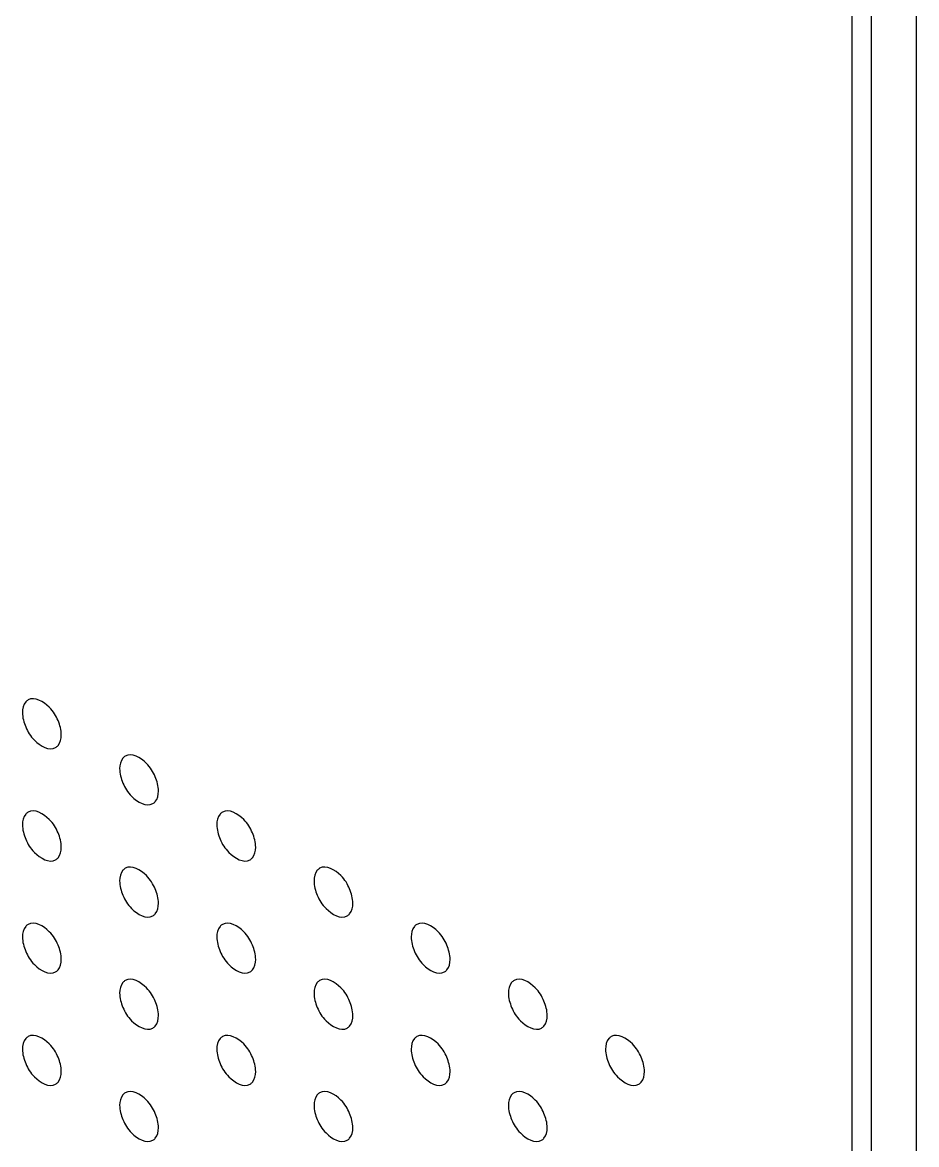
# Model space of a CAD drawing. Header units: millimetres. Extents: x 0 to 1189, y 0 to 841.
# Drawn here: x 182.1 to 214.63, y 376.54 to 417.37 of the extents above; entities that cross this region are included whole.
import ezdxf

# ---------------------------------------------------------------- set-up
doc = ezdxf.new("R2010")
doc.units = ezdxf.units.MM
doc.header["$LTSCALE"] = 65.395
doc.layers.get('0').update_dxf_attribs({"linetype": 'CONTINUOUS'})
doc.layers.add('AXIS', color=7, linetype='CONTINUOUS')
doc.layers.add('SURFACES', color=7, linetype='CONTINUOUS')

msp = doc.modelspace()

# ---------------------------------------------------------------- linework, layer by layer
at = {"color": 7, "linetype": 'Continuous'}
msp.add_line((212.291, 225.46), (212.291, 500.621), dxfattribs=at)
at = {"layer": 'AXIS', "color": 7, "linetype": 'Continuous'}
for points, knots in [([(183.519, 391.442), (183.519, 391.621), (183.412, 391.996), (183.1, 392.522), (182.546, 392.853), (182.311, 392.716)], [0, 0, 0, 0, 0.277753, 0.577543, 1, 1, 1, 1]), ([(182.311, 392.716), (182.278, 392.697), (182.143, 392.584), (182.104, 392.393), (182.104, 392.259)], [0, 0, 0, 0, 0.220867, 1, 1, 1, 1]), ([(182.104, 392.259), (182.104, 392.08), (182.211, 391.705), (182.523, 391.179), (183.077, 390.848), (183.312, 390.985)], [0, 0, 0, 0, 0.277753, 0.577543, 1, 1, 1, 1]), ([(183.312, 390.985), (183.345, 391.004), (183.48, 391.117), (183.519, 391.308), (183.519, 391.442)], [0, 0, 0, 0, 0.220867, 1, 1, 1, 1]), ([(187.054, 389.401), (187.054, 389.58), (186.948, 389.955), (186.635, 390.481), (186.081, 390.811), (185.846, 390.675)], [0, 0, 0, 0, 0.277753, 0.577543, 1, 1, 1, 1]), ([(185.846, 390.675), (185.813, 390.656), (185.679, 390.542), (185.64, 390.352), (185.64, 390.217)], [0, 0, 0, 0, 0.220867, 1, 1, 1, 1]), ([(185.64, 390.217), (185.64, 390.039), (185.746, 389.664), (186.059, 389.138), (186.613, 388.807), (186.848, 388.944)], [0, 0, 0, 0, 0.277753, 0.577543, 1, 1, 1, 1]), ([(186.848, 388.944), (186.881, 388.963), (187.015, 389.076), (187.054, 389.267), (187.054, 389.401)], [0, 0, 0, 0, 0.220867, 1, 1, 1, 1]), ([(183.519, 387.36), (183.519, 387.538), (183.412, 387.913), (183.1, 388.44), (182.546, 388.77), (182.311, 388.634)], [0, 0, 0, 0, 0.277753, 0.577543, 1, 1, 1, 1]), ([(190.59, 387.36), (190.59, 387.539), (190.483, 387.913), (190.171, 388.44), (189.617, 388.77), (189.382, 388.634)], [0, 0, 0, 0, 0.277753, 0.577543, 1, 1, 1, 1]), ([(182.311, 388.634), (182.278, 388.614), (182.143, 388.501), (182.104, 388.31), (182.104, 388.176)], [0, 0, 0, 0, 0.220867, 1, 1, 1, 1]), ([(189.382, 388.634), (189.349, 388.615), (189.214, 388.501), (189.175, 388.31), (189.175, 388.176)], [0, 0, 0, 0, 0.220867, 1, 1, 1, 1]), ([(182.104, 388.176), (182.104, 387.997), (182.211, 387.623), (182.523, 387.096), (183.077, 386.766), (183.312, 386.902)], [0, 0, 0, 0, 0.277753, 0.577543, 1, 1, 1, 1]), ([(189.175, 388.176), (189.175, 387.997), (189.282, 387.623), (189.594, 387.096), (190.148, 386.766), (190.383, 386.902)], [0, 0, 0, 0, 0.277753, 0.577543, 1, 1, 1, 1]), ([(183.312, 386.902), (183.345, 386.921), (183.48, 387.035), (183.519, 387.226), (183.519, 387.36)], [0, 0, 0, 0, 0.220867, 1, 1, 1, 1]), ([(190.383, 386.902), (190.416, 386.922), (190.551, 387.035), (190.59, 387.226), (190.59, 387.36)], [0, 0, 0, 0, 0.220867, 1, 1, 1, 1]), ([(187.054, 385.318), (187.054, 385.497), (186.948, 385.872), (186.635, 386.398), (186.081, 386.729), (185.846, 386.592)], [0, 0, 0, 0, 0.277753, 0.577543, 1, 1, 1, 1]), ([(194.125, 385.319), (194.125, 385.497), (194.019, 385.872), (193.706, 386.398), (193.153, 386.729), (192.917, 386.592)], [0, 0, 0, 0, 0.277753, 0.577543, 1, 1, 1, 1]), ([(185.846, 386.592), (185.813, 386.573), (185.679, 386.46), (185.64, 386.269), (185.64, 386.135)], [0, 0, 0, 0, 0.220867, 1, 1, 1, 1]), ([(192.917, 386.592), (192.885, 386.573), (192.75, 386.46), (192.711, 386.269), (192.711, 386.135)], [0, 0, 0, 0, 0.220867, 1, 1, 1, 1]), ([(185.64, 386.135), (185.64, 385.956), (185.746, 385.581), (186.059, 385.055), (186.613, 384.724), (186.848, 384.861)], [0, 0, 0, 0, 0.277753, 0.577543, 1, 1, 1, 1]), ([(192.711, 386.135), (192.711, 385.956), (192.817, 385.581), (193.13, 385.055), (193.684, 384.725), (193.919, 384.861)], [0, 0, 0, 0, 0.277753, 0.577543, 1, 1, 1, 1]), ([(186.848, 384.861), (186.881, 384.88), (187.015, 384.994), (187.054, 385.184), (187.054, 385.318)], [0, 0, 0, 0, 0.220867, 1, 1, 1, 1]), ([(193.919, 384.861), (193.952, 384.88), (194.086, 384.994), (194.125, 385.184), (194.125, 385.319)], [0, 0, 0, 0, 0.220867, 1, 1, 1, 1]), ([(183.519, 383.277), (183.519, 383.456), (183.412, 383.831), (183.1, 384.357), (182.546, 384.688), (182.311, 384.551)], [0, 0, 0, 0, 0.277753, 0.577543, 1, 1, 1, 1]), ([(190.59, 383.277), (190.59, 383.456), (190.483, 383.831), (190.171, 384.357), (189.617, 384.688), (189.382, 384.551)], [0, 0, 0, 0, 0.277753, 0.577543, 1, 1, 1, 1]), ([(197.661, 383.277), (197.661, 383.456), (197.555, 383.831), (197.242, 384.357), (196.688, 384.688), (196.453, 384.551)], [0, 0, 0, 0, 0.277753, 0.577543, 1, 1, 1, 1]), ([(182.311, 384.551), (182.278, 384.532), (182.143, 384.418), (182.104, 384.228), (182.104, 384.094)], [0, 0, 0, 0, 0.220867, 1, 1, 1, 1]), ([(189.382, 384.551), (189.349, 384.532), (189.214, 384.419), (189.175, 384.228), (189.175, 384.094)], [0, 0, 0, 0, 0.220867, 1, 1, 1, 1]), ([(196.453, 384.551), (196.42, 384.532), (196.286, 384.419), (196.247, 384.228), (196.247, 384.094)], [0, 0, 0, 0, 0.220867, 1, 1, 1, 1]), ([(182.104, 384.094), (182.104, 383.915), (182.211, 383.54), (182.523, 383.014), (183.077, 382.683), (183.312, 382.82)], [0, 0, 0, 0, 0.277753, 0.577543, 1, 1, 1, 1]), ([(189.175, 384.094), (189.175, 383.915), (189.282, 383.54), (189.594, 383.014), (190.148, 382.683), (190.383, 382.82)], [0, 0, 0, 0, 0.277753, 0.577543, 1, 1, 1, 1]), ([(196.247, 384.094), (196.247, 383.915), (196.353, 383.54), (196.665, 383.014), (197.219, 382.683), (197.454, 382.82)], [0, 0, 0, 0, 0.277753, 0.577543, 1, 1, 1, 1]), ([(183.312, 382.82), (183.345, 382.839), (183.48, 382.952), (183.519, 383.143), (183.519, 383.277)], [0, 0, 0, 0, 0.220867, 1, 1, 1, 1]), ([(190.383, 382.82), (190.416, 382.839), (190.551, 382.952), (190.59, 383.143), (190.59, 383.277)], [0, 0, 0, 0, 0.220867, 1, 1, 1, 1]), ([(197.454, 382.82), (197.487, 382.839), (197.622, 382.953), (197.661, 383.143), (197.661, 383.277)], [0, 0, 0, 0, 0.220867, 1, 1, 1, 1]), ([(187.054, 381.236), (187.054, 381.415), (186.948, 381.79), (186.635, 382.316), (186.081, 382.646), (185.846, 382.51)], [0, 0, 0, 0, 0.277753, 0.577543, 1, 1, 1, 1]), ([(194.125, 381.236), (194.125, 381.415), (194.019, 381.79), (193.706, 382.316), (193.153, 382.647), (192.917, 382.51)], [0, 0, 0, 0, 0.277753, 0.577543, 1, 1, 1, 1]), ([(201.196, 381.236), (201.196, 381.415), (201.09, 381.79), (200.777, 382.316), (200.224, 382.647), (199.988, 382.51)], [0, 0, 0, 0, 0.277753, 0.577543, 1, 1, 1, 1]), ([(185.846, 382.51), (185.813, 382.491), (185.679, 382.377), (185.64, 382.187), (185.64, 382.052)], [0, 0, 0, 0, 0.220867, 1, 1, 1, 1]), ([(192.917, 382.51), (192.885, 382.491), (192.75, 382.377), (192.711, 382.187), (192.711, 382.053)], [0, 0, 0, 0, 0.220867, 1, 1, 1, 1]), ([(199.988, 382.51), (199.956, 382.491), (199.821, 382.377), (199.782, 382.187), (199.782, 382.053)], [0, 0, 0, 0, 0.220867, 1, 1, 1, 1]), ([(185.64, 382.052), (185.64, 381.874), (185.746, 381.499), (186.059, 380.973), (186.613, 380.642), (186.848, 380.779)], [0, 0, 0, 0, 0.277753, 0.577543, 1, 1, 1, 1]), ([(192.711, 382.053), (192.711, 381.874), (192.817, 381.499), (193.13, 380.973), (193.684, 380.642), (193.919, 380.779)], [0, 0, 0, 0, 0.277753, 0.577543, 1, 1, 1, 1]), ([(199.782, 382.053), (199.782, 381.874), (199.888, 381.499), (200.201, 380.973), (200.755, 380.642), (200.99, 380.779)], [0, 0, 0, 0, 0.277753, 0.577543, 1, 1, 1, 1]), ([(186.848, 380.779), (186.881, 380.798), (187.015, 380.911), (187.054, 381.102), (187.054, 381.236)], [0, 0, 0, 0, 0.220867, 1, 1, 1, 1]), ([(193.919, 380.779), (193.952, 380.798), (194.086, 380.911), (194.125, 381.102), (194.125, 381.236)], [0, 0, 0, 0, 0.220867, 1, 1, 1, 1]), ([(200.99, 380.779), (201.023, 380.798), (201.157, 380.911), (201.196, 381.102), (201.196, 381.236)], [0, 0, 0, 0, 0.220867, 1, 1, 1, 1]), ([(183.519, 379.195), (183.519, 379.373), (183.412, 379.748), (183.1, 380.275), (182.546, 380.605), (182.311, 380.469)], [0, 0, 0, 0, 0.277753, 0.577543, 1, 1, 1, 1]), ([(190.59, 379.195), (190.59, 379.374), (190.483, 379.748), (190.171, 380.275), (189.617, 380.605), (189.382, 380.469)], [0, 0, 0, 0, 0.277753, 0.577543, 1, 1, 1, 1]), ([(197.661, 379.195), (197.661, 379.374), (197.555, 379.748), (197.242, 380.275), (196.688, 380.605), (196.453, 380.469)], [0, 0, 0, 0, 0.277753, 0.577543, 1, 1, 1, 1]), ([(204.732, 379.195), (204.732, 379.374), (204.626, 379.748), (204.313, 380.275), (203.759, 380.605), (203.524, 380.469)], [0, 0, 0, 0, 0.277753, 0.577543, 1, 1, 1, 1]), ([(182.311, 380.469), (182.278, 380.449), (182.143, 380.336), (182.104, 380.145), (182.104, 380.011)], [0, 0, 0, 0, 0.220867, 1, 1, 1, 1]), ([(189.382, 380.469), (189.349, 380.45), (189.214, 380.336), (189.175, 380.145), (189.175, 380.011)], [0, 0, 0, 0, 0.220867, 1, 1, 1, 1]), ([(196.453, 380.469), (196.42, 380.45), (196.286, 380.336), (196.247, 380.145), (196.247, 380.011)], [0, 0, 0, 0, 0.220867, 1, 1, 1, 1]), ([(203.524, 380.469), (203.491, 380.45), (203.357, 380.336), (203.318, 380.145), (203.318, 380.011)], [0, 0, 0, 0, 0.220867, 1, 1, 1, 1]), ([(182.104, 380.011), (182.104, 379.832), (182.211, 379.458), (182.523, 378.931), (183.077, 378.601), (183.312, 378.737)], [0, 0, 0, 0, 0.277753, 0.577543, 1, 1, 1, 1]), ([(189.175, 380.011), (189.175, 379.832), (189.282, 379.458), (189.594, 378.931), (190.148, 378.601), (190.383, 378.737)], [0, 0, 0, 0, 0.277753, 0.577543, 1, 1, 1, 1]), ([(196.247, 380.011), (196.247, 379.833), (196.353, 379.458), (196.665, 378.931), (197.219, 378.601), (197.454, 378.737)], [0, 0, 0, 0, 0.277753, 0.577543, 1, 1, 1, 1]), ([(203.318, 380.011), (203.318, 379.833), (203.424, 379.458), (203.736, 378.931), (204.29, 378.601), (204.525, 378.738)], [0, 0, 0, 0, 0.277753, 0.577543, 1, 1, 1, 1]), ([(183.312, 378.737), (183.345, 378.756), (183.48, 378.87), (183.519, 379.061), (183.519, 379.195)], [0, 0, 0, 0, 0.220867, 1, 1, 1, 1]), ([(190.383, 378.737), (190.416, 378.756), (190.551, 378.87), (190.59, 379.061), (190.59, 379.195)], [0, 0, 0, 0, 0.220867, 1, 1, 1, 1]), ([(197.454, 378.737), (197.487, 378.757), (197.622, 378.87), (197.661, 379.061), (197.661, 379.195)], [0, 0, 0, 0, 0.220867, 1, 1, 1, 1]), ([(204.525, 378.738), (204.558, 378.757), (204.693, 378.87), (204.732, 379.061), (204.732, 379.195)], [0, 0, 0, 0, 0.220867, 1, 1, 1, 1]), ([(187.054, 377.153), (187.054, 377.332), (186.948, 377.707), (186.635, 378.233), (186.081, 378.564), (185.846, 378.427)], [0, 0, 0, 0, 0.277753, 0.577543, 1, 1, 1, 1]), ([(194.125, 377.154), (194.125, 377.332), (194.019, 377.707), (193.706, 378.233), (193.153, 378.564), (192.917, 378.427)], [0, 0, 0, 0, 0.277753, 0.577543, 1, 1, 1, 1]), ([(201.196, 377.154), (201.196, 377.332), (201.09, 377.707), (200.777, 378.234), (200.224, 378.564), (199.988, 378.427)], [0, 0, 0, 0, 0.277753, 0.577543, 1, 1, 1, 1]), ([(185.846, 378.427), (185.813, 378.408), (185.679, 378.295), (185.64, 378.104), (185.64, 377.97)], [0, 0, 0, 0, 0.220867, 1, 1, 1, 1]), ([(192.917, 378.427), (192.885, 378.408), (192.75, 378.295), (192.711, 378.104), (192.711, 377.97)], [0, 0, 0, 0, 0.220867, 1, 1, 1, 1]), ([(199.988, 378.427), (199.956, 378.408), (199.821, 378.295), (199.782, 378.104), (199.782, 377.97)], [0, 0, 0, 0, 0.220867, 1, 1, 1, 1]), ([(185.64, 377.97), (185.64, 377.791), (185.746, 377.416), (186.059, 376.89), (186.613, 376.559), (186.848, 376.696)], [0, 0, 0, 0, 0.277753, 0.577543, 1, 1, 1, 1]), ([(192.711, 377.97), (192.711, 377.791), (192.817, 377.416), (193.13, 376.89), (193.684, 376.56), (193.919, 376.696)], [0, 0, 0, 0, 0.277753, 0.577543, 1, 1, 1, 1]), ([(199.782, 377.97), (199.782, 377.791), (199.888, 377.417), (200.201, 376.89), (200.755, 376.56), (200.99, 376.696)], [0, 0, 0, 0, 0.277753, 0.577543, 1, 1, 1, 1]), ([(186.848, 376.696), (186.881, 376.715), (187.015, 376.829), (187.054, 377.019), (187.054, 377.153)], [0, 0, 0, 0, 0.220867, 1, 1, 1, 1]), ([(193.919, 376.696), (193.952, 376.715), (194.086, 376.829), (194.125, 377.019), (194.125, 377.154)], [0, 0, 0, 0, 0.220867, 1, 1, 1, 1]), ([(200.99, 376.696), (201.023, 376.715), (201.157, 376.829), (201.196, 377.019), (201.196, 377.154)], [0, 0, 0, 0, 0.220867, 1, 1, 1, 1])]:
    msp.add_open_spline(points, degree=3, knots=knots, dxfattribs=at)
at = {"layer": 'SURFACES', "color": 7, "linetype": 'Continuous'}
for p, q in [((214.631, 222.476), (214.631, 503.353)), ((212.998, 223.419), (212.998, 501.029))]:
    msp.add_line(p, q, dxfattribs=at)

doc.saveas('drawing.dxf')
